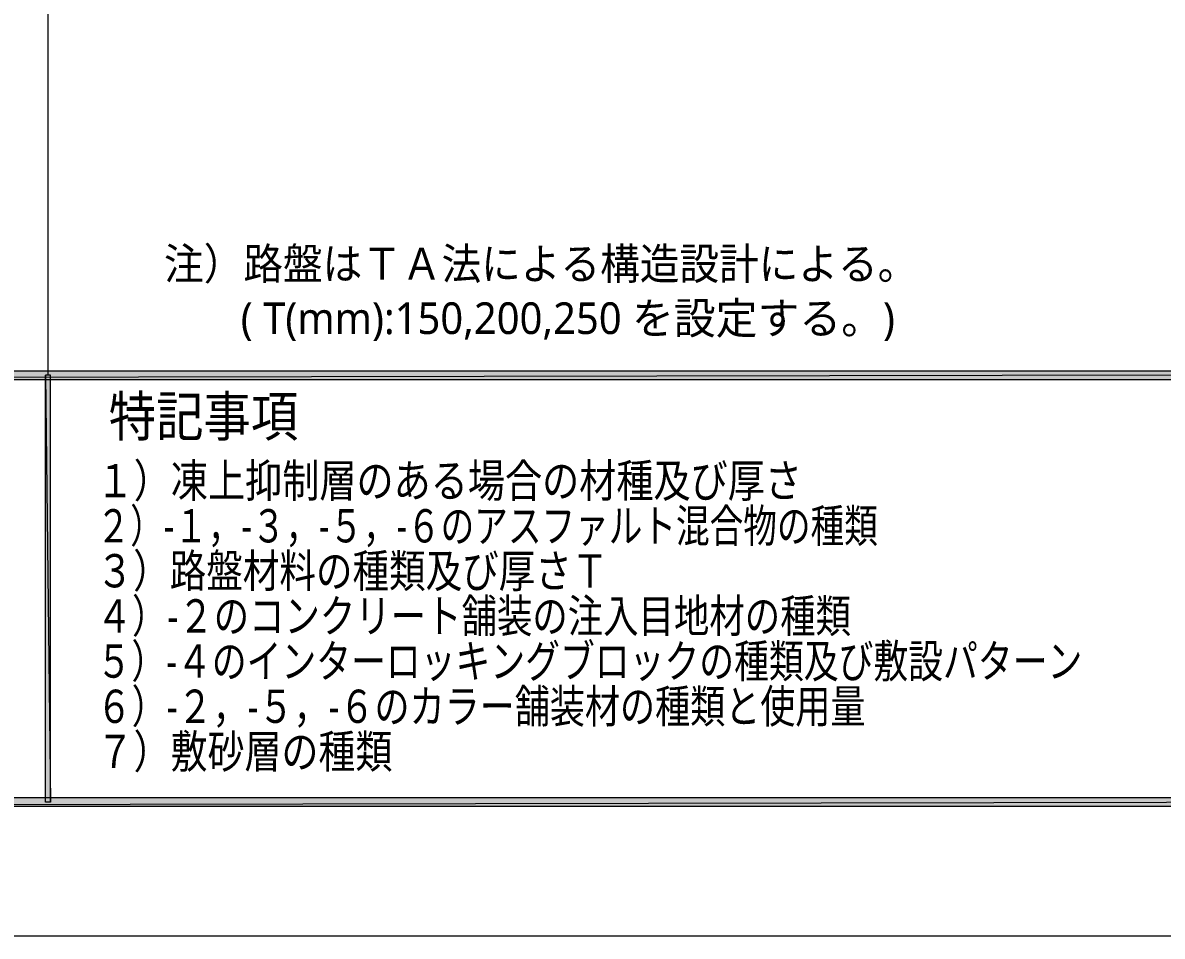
# Model space of a CAD drawing. Header units: millimetres. Extents: x 0 to 420, y 0 to 297.
# Drawn here: x 116.1 to 209.5, y 0 to 74.9 of the extents above; entities that cross this region are included whole.
import ezdxf
from ezdxf.enums import TextEntityAlignment as Align

# ---------------------------------------------------------------- set-up
doc = ezdxf.new("R2010")
doc.units = ezdxf.units.MM
doc.styles.add('kst32b', font='NotoSansJP-Variable.ttf')

msp = doc.modelspace()

# ---------------------------------------------------------------- hatches: boundary and pattern name
h = msp.add_hatch(color=7)
h.paths.add_polyline_path([(393.827, 11.345), (394.525, 10.647), (393.827, 45.635), (393.827, 11.345)])
h.paths.add_polyline_path([(394.525, 10.647), (393.827, 45.635), (394.525, 46.334), (394.525, 10.647)])
h.paths.add_polyline_path([(393.827, 45.635), (394.525, 46.334), (26.522, 45.635), (393.827, 45.635)])
h.paths.add_polyline_path([(394.525, 46.334), (26.522, 45.635), (25.823, 46.334), (394.525, 46.334)])
h.paths.add_polyline_path([(26.522, 45.635), (25.823, 46.334), (26.522, 11.345), (26.522, 45.635)])
h.paths.add_polyline_path([(25.823, 46.334), (26.522, 11.345), (25.823, 10.647), (25.823, 46.334)])
h.paths.add_polyline_path([(26.522, 11.345), (25.823, 10.647), (393.827, 11.345), (26.522, 11.345)])
h.paths.add_polyline_path([(25.823, 10.647), (393.827, 11.345), (394.525, 10.647), (25.823, 10.647)])
h = msp.add_hatch(color=7)
h.paths.add_polyline_path([(118.385, 45.995), (117.983, 45.995), (118.385, 10.986), (118.385, 45.995)])
h.paths.add_polyline_path([(117.983, 45.995), (118.385, 10.986), (117.983, 10.986), (117.983, 45.995)])

# ---------------------------------------------------------------- linework, layer by layer
at = {"lineweight": 13}
msp.add_lwpolyline([(0.191, 0), (0.191, 296.968), (420.158, 296.968), (420.158, 0)], close=True, dxfattribs=at)
msp.add_lwpolyline([(118.174, 285.983), (118.174, 45.995)], dxfattribs=at)
at = {"lineweight": 0}
for points in [[(394.525, 46.334), (26.522, 45.635), (25.823, 46.334)], [(393.827, 45.635), (394.525, 46.334), (26.522, 45.635)], [(118.385, 45.995), (117.983, 45.995), (118.385, 10.986)], [(117.983, 45.995), (118.385, 10.986), (117.983, 10.986)], [(26.522, 11.345), (25.823, 10.647), (393.827, 11.345)], [(25.823, 10.647), (393.827, 11.345), (394.525, 10.647)]]:
    msp.add_lwpolyline(points, close=True, dxfattribs=at)

# ---------------------------------------------------------------- texts
at = {"style": 'kst32b'}
for s, height, p, p2 in [('注）路盤はＴＡ法による構造設計による。', 2.59891, (127.699, 53.827), (189.422, 53.827)), ('( T(mm):150,200,250 を設定する。)', 2.59891, (133.985, 49.361), (187.587, 49.361)), ('特記事項', 3.2734, (123.169, 40.979), (138.691, 40.979)), ('１）凍上抑制層のある場合の材種及び厚さ', 2.72782, (122.174, 35.983), (179.97, 35.983)), ('２）-１，-３，-５，-６のアスファルト混合物の種類', 2.72782, (122.174, 32.279), (186.182, 32.279)), ('３）路盤材料の種類及び厚さＴ', 2.72782, (122.174, 28.596), (164.105, 28.575)), ('４）-２のコンクリート舗装の注入目地材の種類', 2.72782, (122.174, 24.892), (183.983, 24.892)), ('５）-４のインターロッキングブロックの種類及び敷設パターン', 2.72782, (122.174, 21.188), (202.939, 21.188)), ('６）-２，-５，-６のカラー舗装材の種類と使用量', 2.72782, (122.174, 17.484), (185.173, 17.484)), ('７）敷砂層の種類', 2.7278, (122.174, 13.779), (146.407, 13.779))]:
    msp.add_text(s, height=height, dxfattribs=at).set_placement(p, p2, align=Align.FIT)

doc.saveas('drawing.dxf')
